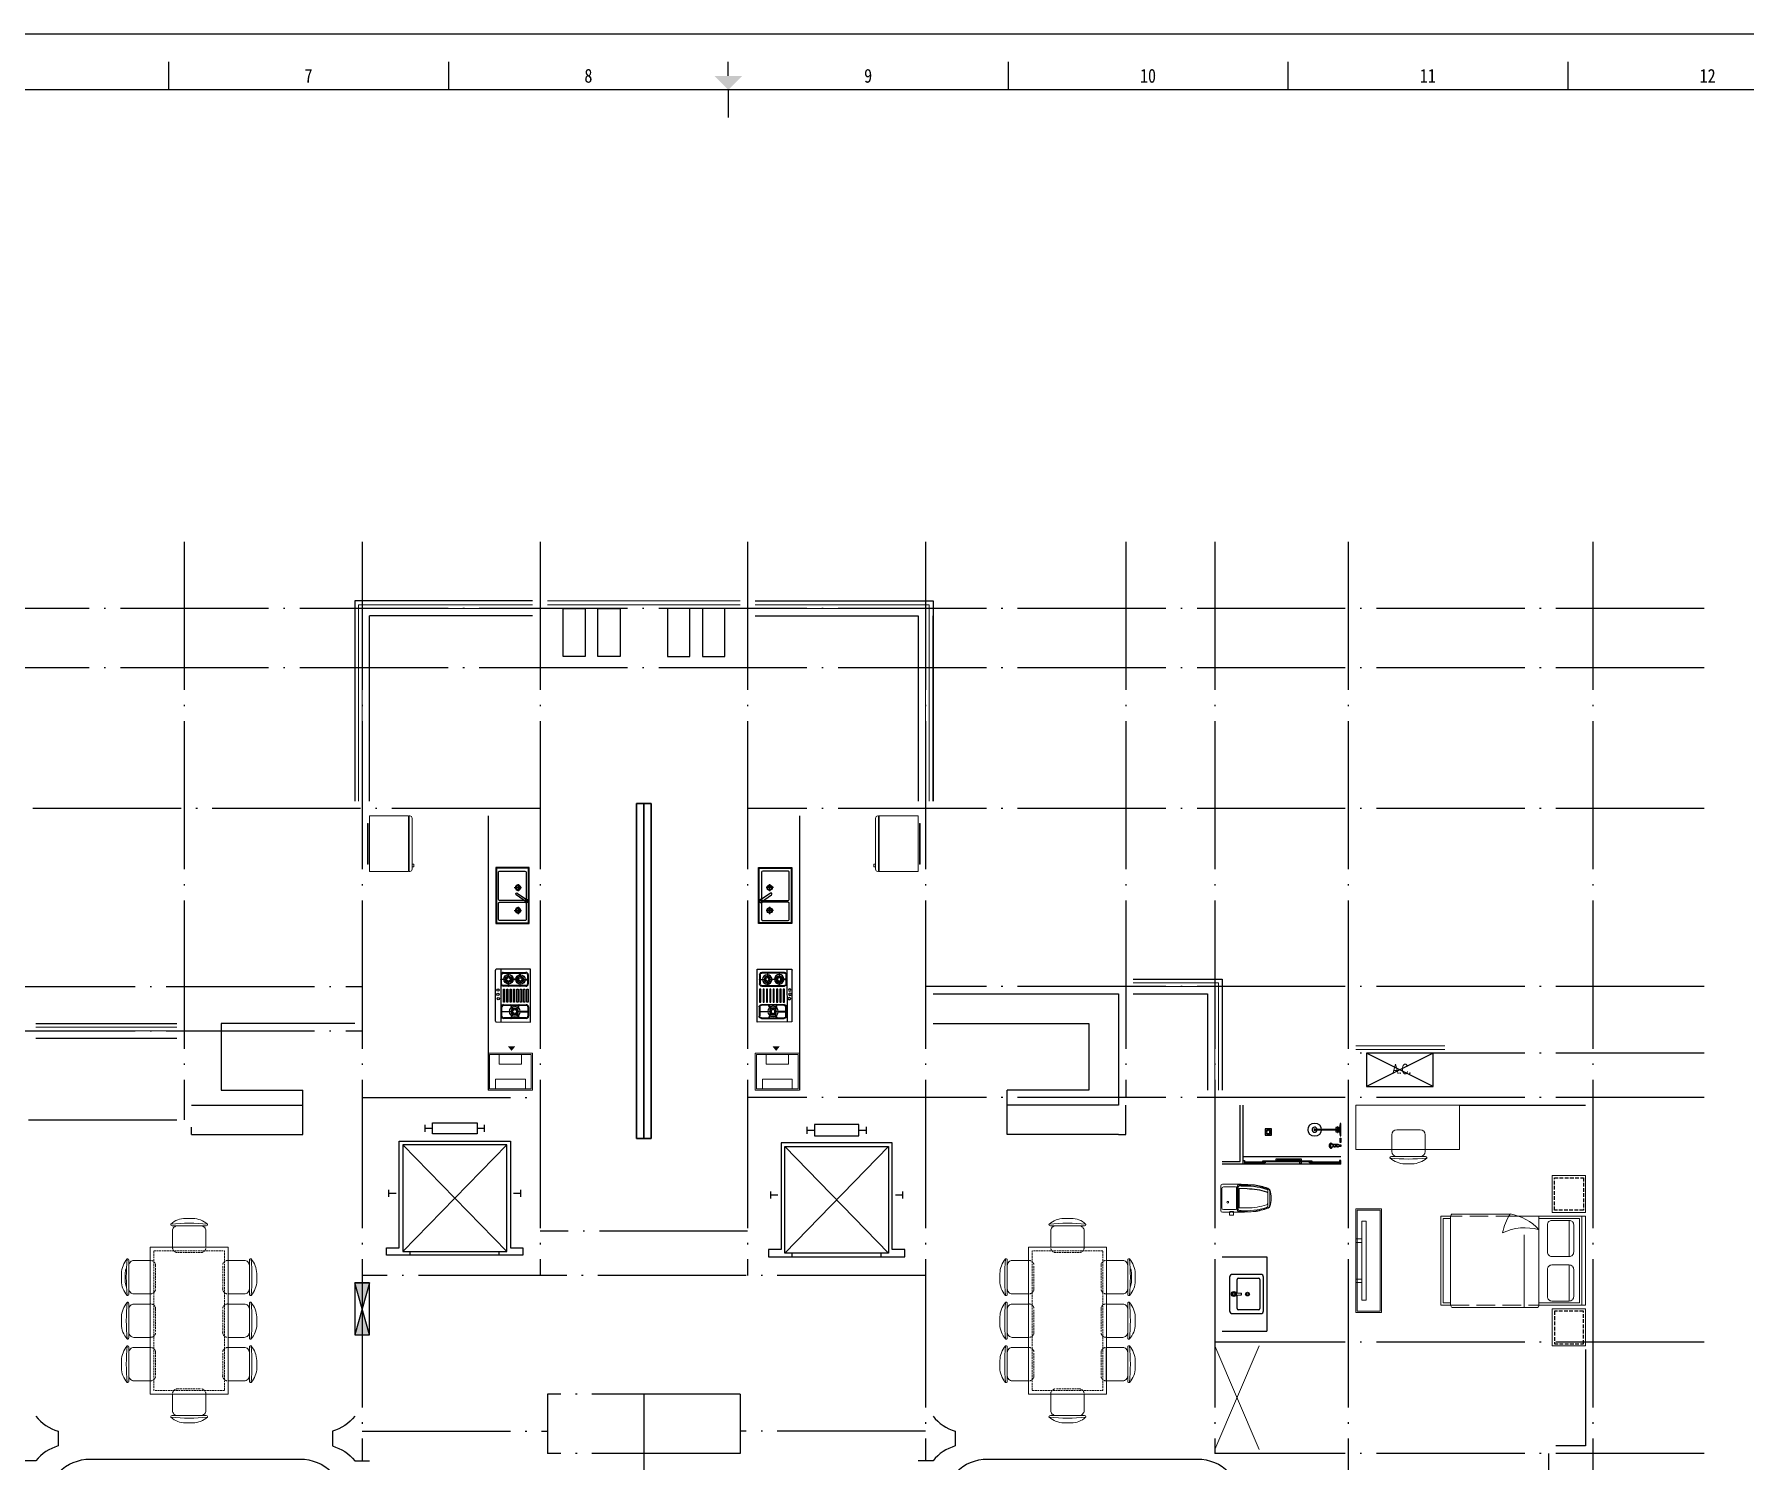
# Model space of a CAD drawing. Extents: x 109296 to 172296, y -14588 to 29909.
# Drawn here: x 131997 to 155066, y 10662 to 29909 of the extents above; entities that cross this region are included whole.
import ezdxf
from ezdxf.enums import TextEntityAlignment as Align

# ---------------------------------------------------------------- set-up
doc = ezdxf.new("R2010")
doc.units = 0
doc.header["$LTSCALE"] = 1000
doc.header["$MEASUREMENT"] = 0
for name, pattern in [('ACAD_ISO02W100', [15, 12, -3]), ('DASH', [0.35, 0.25, -0.1]), ('DOTE', [2.42, 2, -0.2, 0.02, -0.2])]:
    doc.linetypes.add(name, pattern=pattern)
for name, color, linetype in [('14PUB_DIM', 14, 'Continuous'), ('DOTE', 1, 'DOTE'), ('fd', 4, 'Continuous'), ('hz', 254, 'Continuous'), ('STAIR', 2, 'Continuous'), ('tk', 253, 'Continuous'), ('厨卫', 154, 'Continuous'), ('洁具', 150, 'Continuous'), ('看线', 5, 'Continuous'), ('空调', 8, 'Continuous'), ('管井', 236, 'Continuous'), ('虚线', 251, 'Continuous'), ('铺地', 8, 'Continuous')]:
    doc.layers.add(name, color=color, linetype=linetype)
for name, color, linetype, lineweight in [('Text-I', 7, 'Continuous', 5), ('家具', 33, 'Continuous', 9), ('房建名称', 7, 'Continuous', 0), ('移动家具', 41, 'Continuous', 20)]:
    doc.layers.add(name, color=color, linetype=linetype, lineweight=lineweight)
doc.styles.add('DIM_FONT', font='SIMPLEX.shx', dxfattribs={"width": 0.8})
doc.styles.add('TKZ1', font='SIMHEI.TTF', dxfattribs={"width": 0.7})

# ---------------------------------------------------------------- blocks, each defined once
blk = doc.blocks.new('fasdf')
for p, q in [((405844, 733593), (342844, 733593)), ((367358, 733218), (367358, 732843)), ((371132, 733218), (371132, 732843)), ((374906, 733031), (374906, 733218)), ((378679, 733218), (378679, 732843)), ((382453, 733218), (382453, 732843)), ((386226, 733218), (386226, 732843)), ((405095, 732843), (344716, 732843)), ((374906, 732843), (374906, 732469))]:
    blk.add_line(p, q)
blk.add_solid([(374718, 733031), (375093, 733031), (374906, 732843)])
at = {"style": 'TKZ1', "width": 0.85}
for s, height, p in [('7', 187, (369245, 733031)), ('8', 187, (373019, 733031)), ('9', 187, (376792, 733031)), ('10', 187.3, (380566, 733031)), ('11', 187.3, (384340, 733031)), ('12', 187.3, (388113, 733031))]:
    blk.add_text(s, height=height, dxfattribs=at).set_placement(p, align=Align.MIDDLE)
blk = doc.blocks.new('A$C45025D1E')
for p, q in [((1620, 50), (220, 1490)), ((1620, 1490), (220, 50)), ((320, 0), (320, 50)), ((1520, 0), (1520, 50))]:
    blk.add_line(p, q)
at = {"const_width": 18}
for points in [[(520, 1760), (520, 1660)], [(620, 1710), (520, 1710)], [(1220, 1710), (1320, 1710)], [(1320, 1760), (1320, 1660)], [(30, 885), (30, 785)], [(130, 835), (30, 835)], [(1710, 835), (1810, 835)], [(1810, 885), (1810, 785)]]:
    blk.add_lwpolyline(points, dxfattribs=at)
for points in [[(1220, 1635), (1220, 1785), (620, 1785), (620, 1635)], [(1670, 100), (1670, 1540), (170, 1540), (170, 100), (0, 100), (0, 0), (1840, 0), (1840, 100)], [(220, 50), (220, 1490), (1620, 1490), (1620, 50)]]:
    blk.add_lwpolyline(points, close=True)
blk = doc.blocks.new('ddfdf')
at = {"layer": '洁具', "color": 0}
for p, q in [((15801, -30110), (15801, -30822)), ((16261, -30111), (15801, -30110)), ((15826, -30314), (15826, -30189)), ((15834, -30314), (15834, -30189)), ((15856, -30159), (16163, -30159)), ((15856, -30167), (16163, -30167)), ((15952, -30159), (15957, -30157)), ((15968, -30208), (15952, -30159)), ((15957, -30157), (15973, -30206)), ((15973, -30206), (15968, -30208)), ((16062, -30157), (16046, -30206)), ((16046, -30206), (16051, -30208)), ((16051, -30208), (16067, -30159)), ((16067, -30159), (16062, -30157)), ((16185, -30189), (16185, -30315)), ((16193, -30189), (16193, -30315)), ((16201, -30822), (16202, -30111)), ((16271, -30121), (16271, -30812)), ((15829, -30248), (15829, -30252)), ((15947, -30248), (15829, -30248)), ((15829, -30252), (15947, -30252)), ((15832, -30556), (15832, -30379)), ((15832, -30379), (15849, -30379)), ((15849, -30379), (15849, -30556)), ((16163, -30337), (15856, -30336)), ((16163, -30345), (15856, -30344)), ((15878, -30556), (15878, -30380)), ((15878, -30380), (15894, -30380)), ((15894, -30380), (15894, -30556)), ((15923, -30556), (15923, -30380)), ((15923, -30380), (15940, -30380)), ((15940, -30380), (15940, -30556)), ((15947, -30252), (15947, -30248)), ((15968, -30295), (15952, -30344)), ((15952, -30344), (15957, -30346)), ((15957, -30346), (15973, -30297)), ((15973, -30297), (15968, -30295)), ((15968, -30556), (15968, -30380)), ((15968, -30380), (15985, -30380)), ((15985, -30380), (15985, -30556)), ((16014, -30556), (16014, -30380)), ((16014, -30380), (16030, -30380)), ((16030, -30380), (16030, -30556)), ((16046, -30297), (16051, -30295)), ((16062, -30346), (16046, -30297)), ((16051, -30295), (16067, -30344)), ((16059, -30556), (16059, -30380)), ((16059, -30380), (16076, -30380)), ((16067, -30344), (16062, -30346)), ((16072, -30252), (16072, -30248)), ((16072, -30248), (16190, -30248)), ((16190, -30253), (16072, -30252)), ((16076, -30380), (16076, -30556)), ((16104, -30556), (16104, -30380)), ((16104, -30380), (16121, -30380)), ((16121, -30380), (16121, -30556)), ((16150, -30556), (16150, -30380)), ((16150, -30380), (16166, -30380)), ((16166, -30380), (16166, -30556)), ((16190, -30248), (16190, -30253)), ((15829, -30682), (15829, -30686)), ((15904, -30682), (15829, -30682)), ((15831, -30750), (15831, -30624)), ((15849, -30556), (15832, -30556)), ((15839, -30750), (15839, -30624)), ((15861, -30594), (16167, -30595)), ((15861, -30602), (16167, -30603)), ((15894, -30556), (15878, -30556)), ((15904, -30686), (15904, -30682)), ((15940, -30556), (15923, -30556)), ((15937, -30595), (15937, -30654)), ((15942, -30595), (15937, -30595)), ((15937, -30654), (15942, -30654)), ((15942, -30654), (15942, -30595)), ((15985, -30556), (15968, -30556)), ((16030, -30556), (16014, -30556)), ((16076, -30556), (16059, -30556)), ((16095, -30595), (16095, -30654)), ((16099, -30595), (16095, -30595)), ((16095, -30654), (16099, -30654)), ((16099, -30654), (16099, -30595)), ((16121, -30556), (16104, -30556)), ((16166, -30556), (16150, -30556)), ((16189, -30625), (16189, -30750)), ((16197, -30625), (16197, -30750)), ((15801, -30822), (16261, -30822)), ((15829, -30686), (15904, -30686)), ((16167, -30772), (15861, -30772)), ((16167, -30780), (15861, -30780)), ((15937, -30780), (15937, -30720)), ((15937, -30720), (15942, -30720)), ((15942, -30780), (15937, -30780)), ((15942, -30720), (15942, -30780)), ((15968, -30684), (15968, -30688)), ((16063, -30684), (15968, -30684)), ((15968, -30688), (16063, -30688)), ((16063, -30688), (16063, -30684)), ((16095, -30780), (16095, -30720)), ((16095, -30720), (16099, -30720)), ((16099, -30780), (16095, -30780)), ((16099, -30720), (16099, -30780)), ((16126, -30690), (16126, -30685)), ((16126, -30685), (16199, -30685)), ((16199, -30690), (16126, -30690)), ((16199, -30685), (16199, -30690))]:
    blk.add_line(p, q, dxfattribs=at)
for centre, radius in [((16013, -30253), 70.1), ((16013, -30253), 47.3), ((16013, -30253), 41.8), ((16013, -30253), 25.3), ((16235, -30426), 16.2), ((15936, -30685), 63.7), ((15936, -30685), 43), ((15936, -30685), 38), ((15936, -30685), 23), ((16096, -30687), 63.7), ((16096, -30687), 43), ((16096, -30687), 38), ((16096, -30687), 23), ((16238, -30542), 16.2), ((16240, -30485), 16.2)]:
    blk.add_circle(centre, radius, dxfattribs=at)
for centre, radius, start, end in [((15856, -30189), 30, 89.961, 179.961), ((15856, -30189), 22, 89.961, 179.961), ((16163, -30189), 30, 359.961, 89.961), ((16163, -30189), 22, 359.961, 89.961), ((16261, -30121), 10, 0, 89.961), ((15856, -30314), 30, 179.961, 269.961), ((15856, -30314), 22, 179.961, 269.961), ((16163, -30315), 30, 269.961, 359.961), ((16163, -30315), 22, 269.961, 359.961), ((15861, -30624), 30, 89.961, 179.961), ((15861, -30624), 22, 89.961, 179.961), ((16167, -30625), 30, 359.961, 89.961), ((16167, -30625), 22, 359.961, 89.961), ((15861, -30750), 30, 179.961, 269.961), ((15861, -30750), 22, 179.961, 269.961), ((16167, -30750), 30, 269.961, 359.961), ((16167, -30750), 22, 269.961, 359.961), ((16261, -30812), 10, 269.961, 0)]:
    blk.add_arc(centre, radius, start, end, dxfattribs=at)
blk = doc.blocks.new('A$C1BE601A8')
at = {"layer": '洁具', "color": 0}
for p, q in [((0, 0), (0, 450)), ((0, 450), (757, 450)), ((10, 10), (10, 440)), ((10, 440), (747, 440)), ((41, 393), (41, 50)), ((273, 408), (56, 408)), ((226, 300), (130, 300)), ((178, 248), (178, 348)), ((288, 50), (288, 393)), ((315, 427), (293, 411)), ((293, 411), (390, 273)), ((311, 393), (311, 50)), ((412, 288), (315, 427)), ((695, 408), (326, 408)), ((534, 300), (438, 300)), ((486, 248), (486, 348)), ((710, 50), (710, 393)), ((747, 440), (747, 10)), ((757, 450), (757, 0)), ((757, 0), (0, 0)), ((747, 10), (10, 10)), ((56, 35), (273, 35)), ((326, 35), (695, 35))]:
    blk.add_line(p, q, dxfattribs=at)
for centre, radius in [((178, 300), 36.1), ((178, 300), 27.1), ((486, 300), 36.1), ((486, 300), 27.1)]:
    blk.add_circle(centre, radius, dxfattribs=at)
for centre, radius, start, end in [((56, 393), 15, 90, 180), ((273, 393), 15, 0, 90), ((304, 419), 21.7, 342.6068, 267.3353), ((326, 393), 15, 90, 180), ((401, 281), 13.3, 214.971, 34.971), ((695, 393), 15, 0, 90), ((56, 50), 15, 180, 270), ((273, 50), 15, 270, 0), ((326, 50), 15, 180, 270), ((695, 50), 15, 270, 0)]:
    blk.add_arc(centre, radius, start, end, dxfattribs=at)
blk = doc.blocks.new('A$C6CE46E26')
at = {"layer": 'fd'}
blk.add_lwpolyline([(0, 284, 100, 0, 0), (62, 284, 0, 0, 0)], format="xyseb", dxfattribs=at)
at = {"layer": '家具', "color": 0}
for p, q in [((445, 98), (445, 502)), ((572, 502), (445, 502)), ((112, 452), (239, 452)), ((239, 148), (239, 452)), ((112, 148), (239, 148)), ((572, 98), (445, 98))]:
    blk.add_line(p, q, dxfattribs=at)
for points in [[(592, 0), (592, 600), (92, 600), (92, 0)], [(572, 20), (572, 580), (112, 580), (112, 20)]]:
    blk.add_lwpolyline(points, close=True, dxfattribs=at)
blk = doc.blocks.new('A$C40221361')
at = {"color": 0}
for p, q in [((1023, 1725), (563, 1725)), ((1023, 1725), (563, 1725)), ((1610, 1725), (1150, 1725)), ((1610, 1725), (1150, 1725)), ((2196, 1725), (1736, 1725)), ((2196, 1725), (1736, 1725)), ((568, 1438), (1018, 1438)), ((1155, 1438), (1605, 1438)), ((1741, 1439), (2191, 1439)), ((100, 683), (100, 1143)), ((100, 683), (100, 1143)), ((386, 1138), (386, 688)), ((2373, 1138), (2373, 688)), ((2659, 683), (2659, 1143)), ((2659, 683), (2659, 1143)), ((1018, 388), (568, 388)), ((1605, 388), (1155, 388)), ((2191, 389), (1741, 389)), ((563, 100), (1023, 100)), ((563, 100), (1023, 100)), ((1150, 100), (1610, 100)), ((1150, 100), (1610, 100)), ((1736, 100), (2196, 100)), ((1736, 100), (2196, 100))]:
    blk.add_line(p, q, dxfattribs=at)
at = {"color": 0, "linetype": 'DASH', "ltscale": 0.1}
for p, q in [((950, 1365), (635, 1365)), ((950, 1365), (635, 1365)), ((1537, 1365), (1222, 1365)), ((1537, 1365), (1222, 1365)), ((2124, 1365), (1809, 1365)), ((2124, 1365), (1809, 1365)), ((460, 756), (460, 1071)), ((460, 756), (460, 1071)), ((2299, 756), (2299, 1071)), ((2299, 756), (2299, 1071)), ((635, 460), (950, 460)), ((635, 460), (950, 460)), ((1222, 460), (1537, 460)), ((1222, 460), (1537, 460)), ((1809, 460), (2124, 460)), ((1809, 460), (2124, 460))]:
    blk.add_line(p, q, dxfattribs=at)
at = {"color": 0, "linetype": 'DASH'}
for p, q in [((1605, 388), (1605, 393)), ((1605, 388), (1605, 393)), ((2191, 389), (2191, 393)), ((2191, 389), (2191, 393))]:
    blk.add_line(p, q, dxfattribs=at)
at = {"color": 0}
for points in [[(1018, 1438), (1018, 1657, 0.414214), (950, 1725), (1023, 1725, 0.319431), (1041, 1737, 0.307703), (1039, 1748, 0.187559), (842, 1825), (743, 1825, 0.171658), (547, 1748, 0.324647), (544, 1737, 0.302537), (563, 1725), (635, 1725, 0.414214), (568, 1657), (568, 1438)], [(1605, 1439), (1605, 1657, 0.414214), (1537, 1725), (1610, 1725, 0.319431), (1628, 1737, 0.307703), (1625, 1748, 0.187559), (1429, 1825), (1330, 1825, 0.171658), (1134, 1748, 0.324647), (1131, 1737, 0.302537), (1150, 1725), (1222, 1725, 0.414214), (1155, 1657), (1155, 1438)], [(2191, 1439), (2191, 1657, 0.414214), (2124, 1725), (2196, 1725, 0.319431), (2215, 1737, 0.307703), (2212, 1748, 0.187559), (2016, 1825), (1917, 1825, 0.171658), (1721, 1748, 0.324647), (1718, 1737, 0.302537), (1736, 1725), (1809, 1725, 0.414214), (1741, 1657), (1741, 1439)], [(1155, 388), (1018, 388), (1018, 168, -0.414214), (950, 100), (1023, 100, -0.319431), (1041, 88, -0.307703), (1039, 76, -0.187559), (842, 0), (743, 0, -0.171658), (547, 76, -0.324647), (544, 88, -0.302537), (563, 100), (635, 100, -0.414214), (568, 168), (568, 388), (386, 388), (386, 1438)], [(386, 688), (168, 688, -0.414214), (100, 756), (100, 683, -0.319431), (88, 665, -0.307703), (76, 668, -0.187559), (0, 864), (0, 963, -0.171658), (76, 1159, -0.324647), (88, 1162, -0.302537), (100, 1143), (100, 1071, -0.414214), (168, 1138), (386, 1138)], [(2373, 688), (2592, 688, 0.414214), (2659, 756), (2659, 683, 0.319431), (2672, 665, 0.307703), (2683, 668, 0.187559), (2759, 864), (2759, 963, 0.171658), (2683, 1159, 0.324647), (2672, 1162, 0.302537), (2659, 1143), (2659, 1071, 0.414214), (2592, 1138), (2373, 1138)], [(1605, 388), (1605, 168, -0.414214), (1537, 100), (1610, 100, -0.319431), (1628, 88, -0.307703), (1625, 76, -0.187559), (1429, 0), (1330, 0, -0.171658), (1134, 76, -0.324647), (1131, 88, -0.302537), (1150, 100), (1222, 100, -0.414214), (1155, 168), (1155, 388)], [(2191, 389), (2191, 168, -0.414214), (2124, 100), (2196, 100, -0.319431), (2215, 88, -0.307703), (2212, 76, -0.187559), (2016, 0), (1917, 0, -0.171658), (1721, 76, -0.324647), (1718, 88, -0.302537), (1736, 100), (1809, 100, -0.414214), (1741, 168), (1741, 389)], [(918, 62, -0.079824), (842, 50), (744, 50, -0.059527), (682, 60, -0.059527)]]:
    blk.add_lwpolyline(points, format="xyb", dxfattribs=at)
for points in [[(568, 1438), (386, 1438), (386, 913)], [(1155, 1438), (1018, 1438)], [(2373, 913), (2373, 1438), (1155, 1438)], [(2373, 1438), (2373, 388), (1605, 388)]]:
    blk.add_lwpolyline(points, dxfattribs=at)
at = {"color": 0, "linetype": 'DASH', "ltscale": 0.1}
blk.add_lwpolyline([(436, 438), (436, 1388), (2323, 1388), (2323, 438)], close=True, dxfattribs=at)
at = {"color": 0}
for centre, start, end in [((793, -953), 84.8023, 95.1977), ((793, -953), 84.8023, 95.1977), ((1380, -953), 84.8023, 95.1977), ((1380, -953), 84.8023, 95.1977), ((1966, -953), 84.8023, 95.1977), ((1966, -953), 84.8023, 95.1977), ((2778, 913), 174.8023, 185.1977), ((2778, 913), 174.8023, 185.1977), ((-19, 913), 354.8023, 5.1977), ((-19, 913), 354.8023, 5.1977), ((793, 2778), 264.8023, 275.1977), ((793, 2778), 264.8023, 275.1977), ((1380, 2778), 264.8023, 275.1977), ((1380, 2778), 264.8023, 275.1977), ((1966, 2778), 264.8023, 275.1977), ((1966, 2778), 264.8023, 275.1977)]:
    blk.add_arc(centre, 2713, start, end, dxfattribs=at)
at = {"color": 0, "linetype": 'DASH', "ltscale": 0.1}
for centre, start, end in [((635, 1432), 180, 270), ((635, 1432), 180, 270), ((950, 1432), 270, 0), ((950, 1432), 270, 0), ((1222, 1432), 180, 270), ((1222, 1432), 180, 270), ((1537, 1432), 270, 0), ((1537, 1432), 270, 0), ((1809, 1432), 180, 270), ((1809, 1432), 180, 270), ((2124, 1432), 270, 0), ((2124, 1432), 270, 0), ((393, 1071), 0, 90), ((393, 1071), 0, 90), ((2367, 1071), 90, 180), ((2367, 1071), 90, 180), ((393, 756), 270, 0), ((393, 756), 270, 0), ((2367, 756), 180, 270), ((2367, 756), 180, 270), ((635, 393), 90, 180), ((635, 393), 90, 180), ((950, 393), 0, 90), ((950, 393), 0, 90), ((1222, 393), 90, 180), ((1537, 393), 0, 90), ((1537, 393), 0, 90), ((1809, 393), 90, 180), ((2124, 393), 0, 90), ((2124, 393), 0, 90)]:
    blk.add_arc(centre, 67.5, start, end, dxfattribs=at)
blk = doc.blocks.new('A$C0C200289')
at = {"layer": '家具', "color": 0}
for p, q in [((-150, 72), (-150, 597)), ((600, 597), (-150, 597)), ((500, 623), (-48, 623)), ((-48, 613), (-48, 623)), ((500, 613), (-48, 613)), ((500, 613), (500, 623)), ((600, 72), (600, 597)), ((-144, 72), (-150, 72)), ((-150, 53), (-150, 62)), ((-144, 62), (-150, 62)), ((594, 72), (-144, 72)), ((-144, 62), (-144, 72)), ((594, 62), (-144, 62)), ((568, 22), (-118, 22)), ((499, 22), (499, 0)), ((535, 22), (535, 0)), ((594, 62), (594, 72)), ((594, 72), (600, 72)), ((594, 62), (600, 62)), ((600, 53), (600, 62)), ((499, 0), (535, 0))]:
    blk.add_line(p, q, dxfattribs=at)
for centre, start, end in [((-118, 53), 180, 270), ((568, 53), 270, 0)]:
    blk.add_arc(centre, 31.5, start, end, dxfattribs=at)
blk = doc.blocks.new('111')
at = {"layer": '空调', "linetype": 'ACAD_ISO02W100'}
for p, q in [((1000, 0), (0, 500)), ((1000, 500), (0, 0))]:
    blk.add_line(p, q, dxfattribs=at)
blk.add_lwpolyline([(0, 500), (0, 0), (1000, 0), (1000, 500)], close=True, dxfattribs=at)
at = {"layer": 'Text-I', "style": 'DIM_FONT', "width": 0.8}
blk.add_text('A.C.', height=140, dxfattribs=at).set_placement((675, 262), align=Align.MIDDLE_RIGHT)
blk = doc.blocks.new('A$C18784298')
at = {"layer": '移动家具', "color": 251, "ltscale": 40}
for points in [[(0, 1066), (58, 1066), (58, 0), (0, 0)], [(58, 828), (140, 828), (140, 780), (58, 780)], [(58, 239), (140, 239), (140, 287), (58, 287)]]:
    blk.add_lwpolyline(points, close=True, dxfattribs=at)
blk = doc.blocks.new('ytjhgkj')
at = {"layer": '移动家具', "color": 0, "ltscale": 0.5}
blk.add_lwpolyline([(34949, 26116), (34599, 26116), (34599, 27516), (34949, 27516)], close=True, dxfattribs=at)
at = {"layer": '移动家具', "color": 0, "ltscale": 40}
blk.add_lwpolyline([(34929, 26136), (34619, 26136), (34619, 27496), (34929, 27496)], close=True, dxfattribs=at)
at = {"layer": '虚线', "xscale": -1}
blk.add_blockref('A$C18784298', (34739, 26283), dxfattribs=at)
blk = doc.blocks.new('rtyrytr')
at = {"layer": '移动家具', "color": 0}
for p, q in [((439002, 224612), (438373, 224612)), ((438373, 223412), (438373, 224612)), ((438423, 223412), (438423, 224612)), ((438453, 223442), (438453, 224582)), ((439002, 224582), (438453, 224582)), ((438593, 224556), (438593, 224069)), ((439002, 223412), (439002, 224622)), ((440173, 224642), (439022, 224642)), ((439203, 223664), (439203, 224642)), ((440193, 223412), (440193, 224612)), ((440193, 224612), (440323, 224612)), ((440193, 224582), (440293, 224582)), ((440293, 223442), (440293, 224582)), ((440323, 223412), (440323, 224612)), ((438593, 223467), (438593, 223954)), ((439335, 223412), (438373, 223412)), ((439002, 223442), (438453, 223442)), ((440173, 223382), (439390, 223382)), ((440193, 223442), (440293, 223442)), ((440193, 223412), (440323, 223412))]:
    blk.add_line(p, q, dxfattribs=at)
at = {"layer": '移动家具', "color": 0, "linetype": 'DASH'}
for p, q in [((440193, 224612), (439002, 224612)), ((439335, 223412), (440193, 223412))]:
    blk.add_line(p, q, dxfattribs=at)
at = {"layer": '移动家具', "color": 0}
for points in [[(438823, 225162), (438373, 225162), (438373, 224662), (438823, 224662), (438823, 225162), (438743, 225162)], [(438823, 222862), (438373, 222862), (438373, 223362), (438823, 223362), (438823, 222862), (438743, 222862)]]:
    blk.add_lwpolyline(points, dxfattribs=at)
for points in [[(438593, 224556), (438828, 224556, -0.414214), (438888, 224496), (438888, 224129, -0.414214), (438828, 224069), (438593, 224069, -0.414214), (438533, 224129), (438533, 224496, -0.414214)], [(438593, 223467), (438828, 223467, 0.414214), (438888, 223527), (438888, 223894, 0.414214), (438828, 223954), (438593, 223954, 0.414214), (438533, 223894), (438533, 223527, 0.414214)]]:
    blk.add_lwpolyline(points, format="xyb", close=True, dxfattribs=at)
blk.add_lwpolyline([(439002, 223594, 0.183931), (439494, 223636, -0.088637), (439390, 223382, 28871.271551)], format="xyb", dxfattribs=at)
for centre, radius, start, end in [((439022, 224622), 20, 90, 180), ((440162, 224613), 30.7, 357.6884, 69.6917), ((439495, 224034), 661, 221.7382, 260.8368), ((440162, 223410), 30.7, 290.3566, 2.3152)]:
    blk.add_arc(centre, radius, start, end, dxfattribs=at)
at = {"layer": '虚线', "linetype": 'DASH', "ltscale": 0.2}
for points in [[(438793, 225132), (438403, 225132), (438403, 224692), (438793, 224692)], [(438793, 222892), (438403, 222892), (438403, 223332), (438793, 223332)]]:
    blk.add_lwpolyline(points, close=True, dxfattribs=at)
blk = doc.blocks.new('ma2')
at = {"layer": '厨卫', "color": 0}
for centre, radius, start, end in [((712, -340), 881, 175.7103, 198.2941), ((704, -353), 834, 180.1819, 198.4973)]:
    blk.add_arc(centre, radius, start, end, dxfattribs=at)
at = {"layer": '家具', "color": 0}
for p, q in [((0, 0), (-166, 0)), ((0, 0), (166, 0)), ((-189, -22), (-189, -274)), ((-180, -230), (-139, -212)), ((-180, -230), (-180, -316)), ((-180, -230), (0, -230)), ((-153, -36), (-153, -198)), ((-139, -212), (0, -212)), ((0, -14), (-130, -14)), ((-130, -220), (0, -220)), ((0, -14), (130, -14)), ((139, -212), (0, -212)), ((130, -220), (0, -220)), ((180, -230), (0, -230)), ((180, -230), (139, -212)), ((153, -36), (153, -198)), ((180, -125), (180, -165)), ((180, -230), (180, -316)), ((192, -118), (187, -118)), ((192, -172), (187, -172)), ((189, -22), (189, -122)), ((189, -121), (189, -130)), ((189, -137), (189, -146)), ((189, -153), (189, -162)), ((189, -170), (189, -274)), ((192, -118), (222, -118)), ((192, -172), (222, -172)), ((230, -125), (230, -165)), ((-176, -279), (-176, -280)), ((-166, -274), (-171, -274)), ((-166, -253), (-166, -274)), ((-148, -235), (0, -235)), ((-130, -250), (-130, -356)), ((0, -247), (-127, -247)), ((-119, -247), (0, -247)), ((148, -235), (0, -235)), ((119, -247), (0, -247)), ((0, -247), (127, -247)), ((130, -250), (130, -356)), ((166, -253), (166, -274)), ((166, -274), (171, -274)), ((176, -279), (176, -280)), ((-77, -636), (-102, -636)), ((93, -660), (-93, -660)), ((-68, -636), (-77, -636)), ((-68, -636), (0, -636)), ((68, -636), (0, -636)), ((0, -660), (93, -660)), ((68, -636), (77, -636)), ((77, -636), (102, -636))]:
    blk.add_line(p, q, dxfattribs=at)
blk.add_circle((53, -94), 11.4, dxfattribs=at)
for centre, radius, start, end in [((-166, -22), 22.5, 90, 180), ((166, -22), 22.5, 0, 90), ((-130, -36), 22.5, 90, 180), ((-130, -198), 22.5, 180, 270), ((130, -36), 22.5, 0, 90), ((130, -198), 22.5, 270, 0), ((187, -125), 7.2, 90, 180), ((187, -165), 7.2, 180, 270), ((222, -125), 7.2, 0, 90), ((222, -165), 7.2, 270, 0), ((6806, -15), 7000, 182.1248, 183.6001), ((316, -367), 499, 170.0177, 190.1149), ((749, -321), 939, 188.1773, 199.5371), ((-171, -279), 4.5, 90, 180), ((594, -353), 776, 187.5237, 201.3401), ((-148, -253), 18, 90, 180), ((-127, -250), 3.6, 90, 180), ((-704, -353), 834, 341.5027, 359.8181), ((-712, -340), 881, 341.7059, 4.2897), ((127, -250), 3.6, 0, 90), ((-594, -353), 776, 338.6599, 352.4763), ((-749, -321), 939, 340.4627, 351.8238), ((148, -253), 18, 0, 90), ((171, -279), 4.5, 0, 90), ((-316, -367), 499, 349.8851, 9.9823), ((-6806, -15), 7000, 356.3999, 357.8752), ((-123, -630), 13.5, 199.5371, 212.7351), ((-70, -597), 75.7, 212.7351, 236.2527), ((-116, -630), 13.5, 201.3401, 225.0457), ((117, -396), 344, 225.0457, 228.0777), ((-100, -611), 25.3, 193.7471, 265.3876), ((-92, -626), 34, 231.9313, 272.5793), ((-13, -423), 257, 247.1573, 272.879), ((-70, -612), 18, 198.4973, 250.8187), ((-15, -386), 250, 255.8484, 273.4075), ((15, -386), 250, 266.5925, 284.1516), ((13, -423), 257, 267.121, 292.8427), ((70, -612), 18, 289.1813, 341.5027), ((92, -626), 34, 267.4207, 308.0687), ((100, -611), 25.3, 274.6124, 346.2529), ((70, -597), 75.7, 303.7473, 327.2649), ((-117, -396), 344, 311.9223, 314.9543), ((116, -630), 13.5, 314.9543, 338.6599), ((123, -630), 13.5, 327.2649, 340.4629)]:
    blk.add_arc(centre, radius, start, end, dxfattribs=at)
blk = doc.blocks.new('x6')
at = {"layer": '厨卫', "color": 0}
for p, q in [((227, 0), (-227, 0)), ((-265, -38), (-265, -419)), ((-214, -387), (-214, -121)), ((-195, -102), (-16, -102)), ((-19, -57), (-32, -57)), ((-13, -43), (-23, -34)), ((-13, -70), (-22, -80)), ((-16, -84), (-13, -158)), ((-13, -158), (13, -158)), ((0, -38), (0, -24)), ((0, -75), (0, -89)), ((22, -33), (13, -43)), ((23, -79), (13, -70)), ((16, -84), (13, -158)), ((16, -102), (195, -102)), ((19, -57), (32, -57)), ((214, -121), (214, -387)), ((265, -419), (265, -38)), ((-227, -457), (227, -457)), ((195, -406), (-195, -406))]:
    blk.add_line(p, q, dxfattribs=at)
for centre, radius in [((0, -57), 32.3), ((-1, -241), 25.4), ((0, -57), 18.8), ((-1, -241), 16)]:
    blk.add_circle(centre, radius, dxfattribs=at)
for centre, radius, start, end in [((-227, -38), 38.1, 90, 180), ((227, -38), 38.1, 0, 90), ((-195, -121), 19.1, 90, 180), ((195, -121), 19.1, 0, 90), ((-227, -419), 38.1, 180, 270), ((-195, -387), 19.1, 180, 270), ((195, -387), 19.1, 270, 0), ((227, -419), 38.1, 270, 0)]:
    blk.add_arc(centre, radius, start, end, dxfattribs=at)
blk = doc.blocks.new('yz')
at = {"layer": '家具'}
for p, q in [((2145761, 194992), (2145301, 194992)), ((2145581, 195092), (2145482, 195092)), ((2145306, 194924), (2145306, 194699)), ((2145756, 194924), (2145756, 194699)), ((2145689, 194632), (2145374, 194632))]:
    blk.add_line(p, q, dxfattribs=at)
for centre, radius, start, end in [((2145292, 195008), 10, 130.7265, 202.67), ((2145301, 195012), 20, 202.67, 270), ((2145492, 194776), 316, 91.7651, 130.7265), ((2145531, 192314), 2713, 84.8023, 95.1977), ((2145374, 194924), 67.5, 90, 180), ((2145571, 194776), 316, 49.2735, 88.2349), ((2145689, 194924), 67.5, 0, 90), ((2145761, 195012), 20, 270, 337.33), ((2145771, 195008), 10, 337.33, 49.2735), ((2145374, 194699), 67.5, 180, 270), ((2145689, 194699), 67.5, 270, 0)]:
    blk.add_arc(centre, radius, start, end, dxfattribs=at)
blk = doc.blocks.new('XFS')
at = {"layer": '14PUB_DIM'}
blk.add_hatch(color=256, dxfattribs=at).paths.add_polyline_path([(1104652, -51269), (1104452, -51269), (1104652, -51969), (1104452, -51969)])
for p, q in [((1104452, -51969), (1104652, -51269)), ((1104452, -51269), (1104652, -51969))]:
    blk.add_line(p, q, dxfattribs=at)
blk.add_lwpolyline([(1104452, -51969), (1104652, -51969), (1104652, -51269), (1104452, -51269)], close=True, dxfattribs=at)
blk.add_lwpolyline([(1104652, -51269), (1104452, -51269), (1104652, -51969), (1104452, -51969), (1104652, -51269)], dxfattribs=at)

msp = doc.modelspace()

# ---------------------------------------------------------------- linework, layer by layer
at = {"layer": 'DOTE'}
for p, q in [((134019, 23062), (134019, 15262)), ((136419, 23062), (136419, 10662)), ((138819, 23062), (138819, 13162)), ((141619, 23062), (141619, 13162)), ((144019, 23062), (144019, 10662)), ((146719, 23062), (146719, 15562)), ((147919, 23062), (147919, 10762)), ((149719, 23062), (149719, 7162)), ((153019, 23062), (153019, 862)), ((154519, 22162), (126519, 22162)), ((154519, 21362), (126519, 21362)), ((138819, 19462), (126519, 19462)), ((154519, 19462), (141619, 19462)), ((126519, 17062), (136419, 17062)), ((154519, 17062), (144019, 17062)), ((126519, 16462), (136419, 16462)), ((154519, 16162), (149719, 16162)), ((136419, 15562), (138819, 15562)), ((154519, 15562), (141619, 15562)), ((131919, 15262), (134019, 15262)), ((141619, 13762), (138819, 13762)), ((144019, 13162), (136419, 13162)), ((154519, 12262), (147919, 12262)), ((138919, 11562), (138919, 10762)), ((141519, 11562), (138919, 11562)), ((140219, 11562), (140219, 862)), ((141519, 11562), (141519, 10762)), ((136419, 11062), (138919, 11062)), ((144019, 11062), (141519, 11062)), ((141519, 10762), (138919, 10762)), ((154519, 10762), (147919, 10762)), ((152419, 10762), (152419, 862))]:
    msp.add_line(p, q, dxfattribs=at)
at = {"layer": 'STAIR'}
for points in [[(140119, 19532), (140219, 19532), (140219, 15012), (140119, 15012)], [(140219, 19532), (140119, 19532), (140119, 15012), (140219, 15012)], [(140219, 19532), (140319, 19532), (140319, 15012), (140219, 15012)], [(140319, 19532), (140219, 19532), (140219, 15012), (140319, 15012)]]:
    msp.add_lwpolyline(points, close=True, dxfattribs=at)
at = {"layer": '厨卫'}
for p, q in [((138119, 19362), (138119, 15662)), ((142319, 19362), (142319, 15662)), ((136319, 16562), (134519, 16562)), ((134519, 16562), (134519, 15662)), ((144119, 16562), (146219, 16562)), ((146219, 16562), (146219, 15662)), ((134119, 15462), (135619, 15462)), ((134519, 15662), (135619, 15662)), ((135619, 15062), (135619, 15662)), ((146219, 15662), (145119, 15662)), ((145119, 15062), (145119, 15662)), ((146619, 15462), (145119, 15462)), ((146719, 15062), (146719, 15462)), ((134119, 15062), (134119, 15162)), ((146619, 15062), (146719, 15062)), ((149266, 15134), (149589, 15134)), ((149589, 15124), (149266, 15124)), ((149594, 15150), (149604, 15150)), ((149594, 15114), (149604, 15114)), ((149594, 15107), (149604, 15107)), ((149597, 15144), (149604, 15144)), ((149581, 14928), (149506, 14928)), ((149581, 14898), (149506, 14898)), ((149559, 14898), (149559, 14928)), ((149619, 14762), (148299, 14762)), ((148299, 14712), (148319, 14712)), ((149619, 14662), (148299, 14662)), ((148319, 14712), (148319, 14662)), ((148598, 14692), (148319, 14692)), ((148598, 14682), (148319, 14682)), ((148598, 14692), (148598, 14682)), ((149599, 14692), (149198, 14692)), ((149198, 14682), (149198, 14692)), ((149198, 14682), (149599, 14682)), ((149619, 14712), (149599, 14712)), ((149599, 14712), (149599, 14662)), ((149619, 14662), (149619, 14712)), ((148019, 13412), (148619, 13412)), ((148619, 13412), (148619, 12412)), ((148019, 12412), (148619, 12412))]:
    msp.add_line(p, q, dxfattribs=at)
for points in [[(144119, 16962), (146619, 16962), (146619, 15462)], [(134119, 15062), (135619, 15062)], [(146619, 15062), (145119, 15062)], [(149594, 15144), (149594, 15157), (149549, 15157), (149549, 15134)], [(149549, 15124), (149549, 15101), (149594, 15101), (149594, 15114)], [(149597, 15139), (149597, 15144), (149569, 15144), (149569, 15134)], [(149569, 15124), (149569, 15114), (149597, 15114), (149597, 15119)], [(149574, 15157), (149574, 15167), (149570, 15167), (149570, 15157)], [(149570, 15101), (149570, 15091), (149574, 15091), (149574, 15101)], [(149619, 15044), (149619, 15214), (149609, 15214), (149604, 15184), (149604, 15139)], [(149604, 15119), (149604, 15073), (149609, 15044), (149619, 15044)], [(149590, 14924), (149619, 14924), (149619, 14901), (149590, 14901)]]:
    msp.add_lwpolyline(points, dxfattribs=at)
for points in [[(148599, 15056), (148685, 15056), (148685, 15141), (148599, 15141)], [(148609, 15098), (148609, 15100), (148625, 15100), (148625, 15098)], [(148618, 15122), (148620, 15123), (148631, 15112), (148629, 15111)], [(148619, 15075), (148618, 15076), (148629, 15087), (148630, 15086)], [(148642, 15065), (148641, 15065), (148641, 15081), (148642, 15081)], [(148642, 15131), (148643, 15131), (148643, 15116), (148642, 15116)], [(148666, 15075), (148664, 15074), (148653, 15085), (148655, 15086)], [(148665, 15122), (148666, 15121), (148655, 15110), (148654, 15111)], [(148675, 15099), (148675, 15097), (148659, 15097), (148659, 15099)], [(149609, 15139), (149589, 15139), (149589, 15119), (149609, 15119)], [(149619, 15160), (149609, 15160), (149609, 15098), (149619, 15098)], [(149619, 14958), (149609, 14958), (149609, 15014), (149619, 15014)], [(149228, 14697), (148568, 14697), (148568, 14707), (149228, 14707)]]:
    msp.add_lwpolyline(points, close=True, dxfattribs=at)
msp.add_lwpolyline([(149068, 14707), (149068, 14717, 0.414214), (149063, 14722), (148768, 14722, 0.414214), (148763, 14717), (148763, 14707), (148748, 14707), (148748, 14732, -0.414214), (148753, 14737), (149078, 14737, -0.414214), (149083, 14732), (149083, 14707), (149068, 14707)], format="xyb", dxfattribs=at)
msp.add_lwpolyline([(149090, 14695), (149060, 14695), (149060, 14680, 0.414214), (149065, 14675), (149085, 14675, 0.414214), (149090, 14680)], format="xyb", close=True, dxfattribs=at)
for centre, radius in [((148642, 15098), 36.6), ((149266, 15129), 89.5), ((149266, 15129), 5), ((149532, 14913), 15), ((149581, 14913), 15)]:
    msp.add_circle(centre, radius, dxfattribs=at)
for centre, radius, start, end in [((149266, 15129), 35, 8.2132, 351.7868), ((149266, 15129), 9, 33.749, 326.251), ((149512, 14944), 17.7, 196.4181, 250.3267), ((149512, 14881), 17.7, 109.6733, 163.5819), ((149532, 14913), 17, 61.9275, 298.0725), ((149581, 14913), 17, 43.3359, 118.0725), ((149581, 14913), 17, 241.9275, 316.6641)]:
    msp.add_arc(centre, radius, start, end, dxfattribs=at)
for centre, major_axis, ratio, start_param, end_param in [((149483, 14913), (0, 33.6), 0.612909, -0.37962, 3.521213), ((149493, 14913), (0, 31.4), 0.47884, -1.072899, 4.214492)]:
    msp.add_ellipse(centre, major_axis=major_axis, ratio=ratio, start_param=start_param, end_param=end_param, dxfattribs=at)
at = {"layer": '家具'}
for p, q in [((138919, 22262), (141519, 22262)), ((138919, 22212), (141519, 22212)), ((132019, 16512), (133919, 16512)), ((132019, 16462), (133919, 16462)), ((151019, 16262), (149819, 16262)), ((151019, 16212), (149819, 16212)), ((147919, 12212), (148519, 10812)), ((148519, 12212), (147919, 10812))]:
    msp.add_line(p, q, dxfattribs=at)
for points in [[(138719, 22212), (136369, 22212), (136369, 19562)], [(138719, 22162), (136419, 22162), (136419, 19562)], [(141719, 22212), (144069, 22212), (144069, 19562)], [(141719, 22162), (144019, 22162), (144019, 19562)], [(146819, 17112), (147969, 17112), (147969, 15662)], [(146819, 17062), (147919, 17062), (147919, 15662)]]:
    msp.add_lwpolyline(points, dxfattribs=at)
msp.add_lwpolyline([(149819, 15462), (151219, 15462), (151219, 14862), (149819, 14862)], close=True, dxfattribs=at)
at = {"layer": '看线'}
for p, q in [((136519, 19562), (136519, 22062)), ((138719, 22062), (136519, 22062)), ((144119, 19562), (144119, 22062)), ((132019, 16562), (133919, 16562)), ((132019, 16362), (133919, 16362)), ((151219, 15462), (152919, 15462))]:
    msp.add_line(p, q, dxfattribs=at)
for points in [[(138719, 22262), (136319, 22262), (136319, 19562)], [(141719, 22262), (144119, 22262), (144119, 19562)], [(141719, 22062), (143919, 22062), (143919, 19562)], [(146819, 17162), (148019, 17162), (148019, 15662)], [(146819, 16962), (147819, 16962), (147819, 15662)], [(152919, 12162), (152919, 10862), (152519, 10862)]]:
    msp.add_lwpolyline(points, dxfattribs=at)
at = {"layer": '空调'}
for points in [[(139129, 22162), (139429, 22162), (139429, 21512), (139129, 21512)], [(139600, 22162), (139900, 22162), (139900, 21512), (139600, 21512)], [(140838, 22162), (140538, 22162), (140538, 21512), (140838, 21512)], [(141309, 22162), (141009, 22162), (141009, 21512), (141309, 21512)]]:
    msp.add_lwpolyline(points, close=True, dxfattribs=at)
at = {"layer": '管井'}
for p, q in [((148259, 14702), (148259, 15462)), ((148299, 15462), (148299, 14662)), ((148019, 14702), (148259, 14702)), ((148299, 14662), (148019, 14662))]:
    msp.add_line(p, q, dxfattribs=at)
at = {"layer": '铺地'}
for points in [[(132019, 11262, 0.153943), (132319, 11062), (132319, 11062), (132319, 10862, 0.153943), (132019, 10662), (131819, 10662), (131819, 10662)], [(136319, 11262, -0.153943), (136019, 11062), (136019, 11062), (136019, 10862, -0.153943), (136319, 10662), (136519, 10662), (136519, 10662)], [(144119, 11262, 0.153943), (144419, 11062), (144419, 11062), (144419, 10862, 0.153943), (144119, 10662), (143919, 10662), (143919, 10662)]]:
    msp.add_lwpolyline(points, format="xyb", dxfattribs=at)
for points in [[(132754, 10685), (135585, 10685, -0.414214), (136185, 10085), (136185, 10039, -0.414214), (135585, 9439), (132754, 9439, -0.414214), (132154, 10039), (132154, 10085, -0.414214)], [(144854, 10685), (147685, 10685, -0.414214), (148285, 10085), (148285, 10039, -0.414214), (147685, 9439), (144854, 9439, -0.414214), (144254, 10039), (144254, 10085, -0.414214)]]:
    msp.add_lwpolyline(points, format="xyb", close=True, dxfattribs=at)

# ---------------------------------------------------------------- block references
at = {"layer": 'hz', "rotation": 180}
msp.add_blockref('XFS', (1240971, -38907), dxfattribs=at)
at = {"layer": 'STAIR', "xscale": -1}
msp.add_blockref('A$C45025D1E', (138589, 13436), dxfattribs=at)
at = {"layer": 'STAIR'}
msp.add_blockref('A$C45025D1E', (141899, 13412), dxfattribs=at)
at = {"layer": 'tk'}
msp.add_blockref('fasdf', (-233548, -703684), dxfattribs=at)
at = {"layer": '厨卫', "xscale": -1}
for name, p, rotation in [('A$C0C200289', (137116, 19212), 90), ('A$C1BE601A8', (138223, 17909), 269.9999999466392), ('ddfdf', (125948, -13529), 180), ('ma2', (148000, 14204), 90)]:
    msp.add_blockref(name, p, dxfattribs=dict(at, rotation=rotation))
at = {"layer": '厨卫'}
for name, p, rotation in [('A$C0C200289', (143322, 19212), 270), ('A$C1BE601A8', (142215, 17909), 90.00000005336085), ('ddfdf', (154490, -13529), 180), ('x6', (148119, 12912), 90)]:
    msp.add_blockref(name, p, dxfattribs=dict(at, rotation=rotation))
at = {"layer": '家具', "xscale": -1}
for name, p, rotation in [('yz', (-1995001, 209760), 180), ('A$C40221361', (146845, 13932), 90), ('ytjhgkj', (115220, 40177), 180)]:
    msp.add_blockref(name, p, dxfattribs=dict(at, rotation=rotation))
at = {"layer": '家具'}
for name, p, rotation in [('rtyrytr', (591292, 237373), 180), ('A$C40221361', (133174, 13932), 270)]:
    msp.add_blockref(name, p, dxfattribs=dict(at, rotation=rotation))
at = {"layer": '房建名称', "xscale": 0.8999999999068677, "yscale": 0.9000000000232831, "zscale": 0.9}
msp.add_blockref('111', (149965, 15712), dxfattribs=at)
at = {"layer": '管井', "xscale": -1, "rotation": 90}
msp.add_blockref('A$C6CE46E26', (138719, 16254), dxfattribs=at)
at = {"layer": '管井', "rotation": 270}
msp.add_blockref('A$C6CE46E26', (141719, 16254), dxfattribs=at)
msp.add_blockref('A$C6CE46E26', (141719, 16254), dxfattribs=at)

doc.saveas('drawing.dxf')
